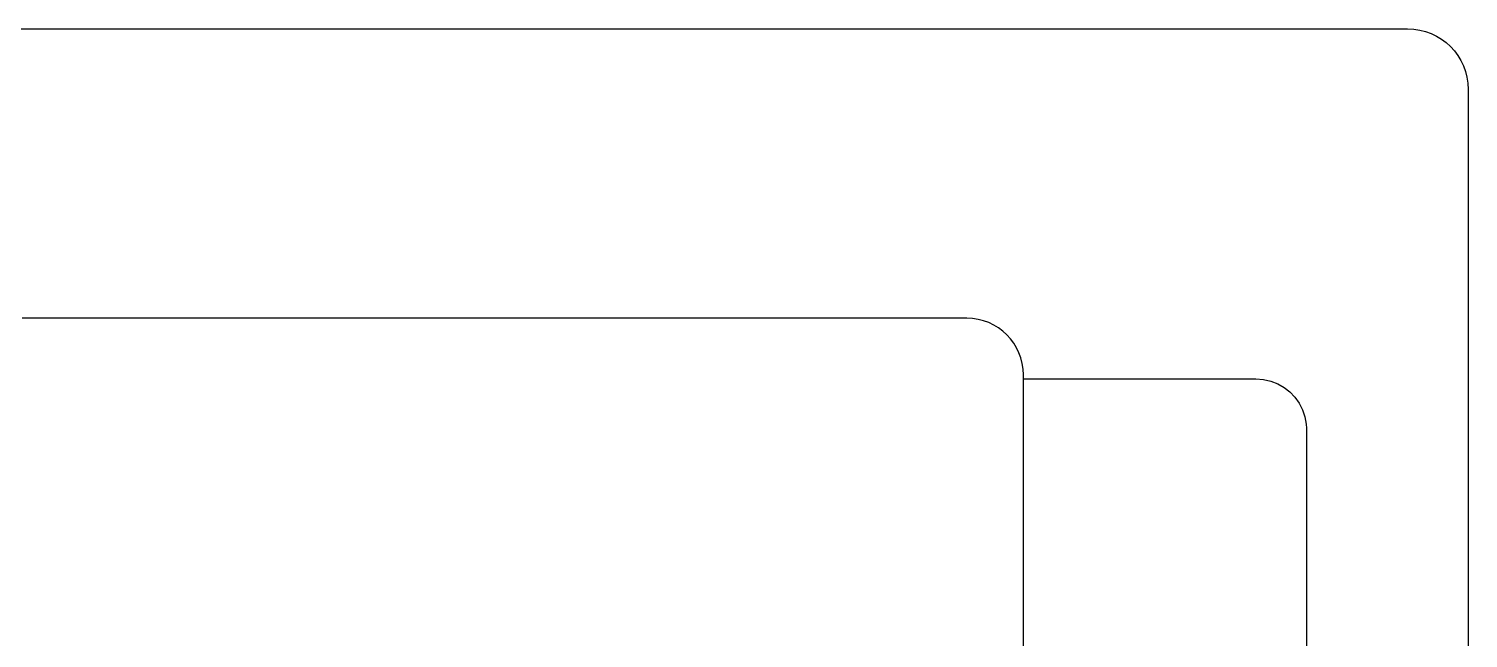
# Model space of a CAD drawing. Extents: x 1 to 47.7, y 0.2 to 35.
# Drawn here: x 18.44 to 22, y 14.492 to 16 of the extents above; entities that cross this region are included whole.
import ezdxf

# ---------------------------------------------------------------- set-up
doc = ezdxf.new("R2010")
doc.units = 0
doc.header["$MEASUREMENT"] = 0
doc.layers.add('3_1__HORIZONTAL_RACK_MOUNT', color=7, linetype='CONTINUOUS')
doc.layers.add('3_2__HORIZONTAL_PANEL_MOUN', color=7, linetype='CONTINUOUS')

msp = doc.modelspace()

# ---------------------------------------------------------------- linework, layer by layer
at = {"layer": '3_1__HORIZONTAL_RACK_MOUNT'}
for points in [[(20.9, 14.4777), (20.9, 14.5262), (20.9, 14.5732), (20.9, 14.6186), (20.9, 14.6625), (20.9, 14.7046), (20.9, 14.7451), (20.9, 14.7839), (20.9, 14.8209), (20.9, 14.8561), (20.9, 14.8895), (20.9, 14.921), (20.9, 14.9506), (20.9, 14.9782), (20.9, 15.0039), (20.9, 15.0275), (20.9, 15.049), (20.9, 15.0685), (20.9, 15.0858), (20.9, 15.0936), (20.9, 15.1009), (20.9, 15.1076), (20.9, 15.1138), (20.9, 15.1194), (20.9, 15.1244), (20.9, 15.1289), (20.9, 15.1328), (20.9, 15.136), (20.9, 15.1388), (20.9, 15.1409), (20.9, 15.1424), (20.9, 15.1433), (20.9, 15.1436), (20.8993, 15.1579), (20.8972, 15.1718), (20.8937, 15.1852), (20.889, 15.1981), (20.8831, 15.2103), (20.8761, 15.2219), (20.868, 15.2326), (20.859, 15.2426), (20.849, 15.2516), (20.8383, 15.2597), (20.8267, 15.2667), (20.8145, 15.2726), (20.8016, 15.2773), (20.7882, 15.2807), (20.7743, 15.2829), (20.76, 15.2836), (20.7592, 15.2836), (20.7568, 15.2836), (20.7529, 15.2836), (20.7474, 15.2836), (20.7404, 15.2836), (20.7319, 15.2836), (20.7218, 15.2836), (20.7103, 15.2836), (20.6972, 15.2836), (20.6827, 15.2836), (20.6668, 15.2836), (20.6494, 15.2836), (20.6305, 15.2836), (20.6102, 15.2836), (20.5885, 15.2836), (20.5654, 15.2836), (20.541, 15.2836), (20.5151, 15.2836), (20.4879, 15.2836), (20.4593, 15.2836), (20.4294, 15.2836), (20.3982, 15.2836), (20.3657, 15.2836), (20.3318, 15.2836), (20.2967, 15.2836), (20.2603, 15.2836), (20.2226, 15.2836), (20.1837, 15.2836), (20.1435, 15.2836), (20.1021, 15.2836), (20.0595, 15.2836), (20.0157, 15.2836), (19.9707, 15.2836), (19.9246, 15.2836), (19.8772, 15.2836), (19.8288, 15.2836), (19.7791, 15.2836), (19.7284, 15.2836), (19.6765, 15.2836), (19.6235, 15.2836), (19.5695, 15.2836), (19.5144, 15.2836), (19.4581, 15.2836), (19.4009, 15.2836), (19.3426, 15.2836), (19.2833, 15.2836), (19.2229, 15.2836), (19.1616, 15.2836), (19.0993, 15.2836), (19.0359, 15.2836), (18.9717, 15.2836), (18.9064, 15.2836), (18.8402, 15.2836), (18.7731, 15.2836), (18.7051, 15.2836), (18.6362, 15.2836), (18.5664, 15.2836), (18.4957, 15.2836), (18.4241, 15.2836)], [(20.9, 14.4696), (20.9, 14.5416), (20.9, 14.6102), (20.9, 14.6751), (20.9, 14.7363), (20.9, 14.7936), (20.9, 14.847), (20.9, 14.8962), (20.9, 14.9411), (20.9, 14.9817), (20.9, 15.0178), (20.9, 15.0492), (20.9, 15.0759), (20.9, 15.0977), (20.9, 15.1144), (20.9, 15.126), (20.9, 15.1324), (20.9001, 15.1336), (20.9004, 15.1336), (20.9026, 15.1336), (20.9065, 15.1336), (20.912, 15.1336), (20.9192, 15.1336), (20.9378, 15.1336), (20.9616, 15.1336), (20.9899, 15.1336), (21.022, 15.1336), (21.0571, 15.1336), (21.0947, 15.1336), (21.1339, 15.1336), (21.2144, 15.1336), (21.2931, 15.1336), (21.3299, 15.1336), (21.3642, 15.1336), (21.3951, 15.1336), (21.422, 15.1336), (21.4441, 15.1336), (21.4532, 15.1336), (21.4608, 15.1336), (21.4669, 15.1336), (21.4713, 15.1336), (21.4741, 15.1336), (21.475, 15.1336), (21.4941, 15.1321), (21.5122, 15.1279), (21.5292, 15.1212), (21.5449, 15.1122), (21.5591, 15.1011), (21.5715, 15.0881), (21.5819, 15.0734), (21.5902, 15.0572), (21.5961, 15.0398), (21.5994, 15.0213), (21.6, 15.0118), (21.6, 15.0074), (21.6, 15.0013), (21.6, 14.9901), (21.6, 14.974), (21.6, 14.9531), (21.6, 14.9274), (21.6, 14.8971), (21.6, 14.8624), (21.6, 14.8234), (21.6, 14.7801), (21.6, 14.7327), (21.6, 14.6814), (21.6, 14.6262), (21.6, 14.5673), (21.6, 14.5048), (21.6, 14.4388)]]:
    msp.add_lwpolyline(points, dxfattribs=at)
at = {"layer": '3_2__HORIZONTAL_PANEL_MOUN'}
msp.add_lwpolyline([(18.3638, 16), (18.4534, 16), (18.5421, 16), (18.63, 16), (18.717, 16), (18.8031, 16), (18.8884, 16), (18.9727, 16), (19.0561, 16), (19.1386, 16), (19.2201, 16), (19.3007, 16), (19.3803, 16), (19.4589, 16), (19.5365, 16), (19.6131, 16), (19.6887, 16), (19.7632, 16), (19.8366, 16), (19.909, 16), (19.9803, 16), (20.0504, 16), (20.1195, 16), (20.1874, 16), (20.2542, 16), (20.3199, 16), (20.3843, 16), (20.4476, 16), (20.5097, 16), (20.5706, 16), (20.6302, 16), (20.6886, 16), (20.7457, 16), (20.8016, 16), (20.8562, 16), (20.9095, 16), (20.9615, 16), (21.0121, 16), (21.0614, 16), (21.1094, 16), (21.156, 16), (21.2012, 16), (21.245, 16), (21.2874, 16), (21.3284, 16), (21.368, 16), (21.4061, 16), (21.4427, 16), (21.4779, 16), (21.5115, 16), (21.5437, 16), (21.5743, 16), (21.6035, 16), (21.631, 16), (21.657, 16), (21.6814, 16), (21.7043, 16), (21.7255, 16), (21.7451, 16), (21.7631, 16), (21.7794, 16), (21.7941, 16), (21.8071, 16), (21.8184, 16), (21.828, 16), (21.8359, 16), (21.842, 16), (21.8465, 16), (21.8491, 16), (21.85, 16), (21.8653, 15.9992), (21.8802, 15.9969), (21.8946, 15.9932), (21.9084, 15.9882), (21.9215, 15.9819), (21.9339, 15.9744), (21.9454, 15.9657), (21.9561, 15.9561), (21.9657, 15.9454), (21.9744, 15.9339), (21.9819, 15.9215), (21.9882, 15.9084), (21.9933, 15.8946), (21.997, 15.8802), (21.9992, 15.8653), (22, 15.85), (22, 15.8496), (22, 15.8485), (22, 15.8467), (22, 15.8441), (22, 15.8408), (22, 15.8369), (22, 15.8322), (22, 15.8268), (22, 15.8207), (22, 15.8139), (22, 15.8064), (22, 15.7983), (22, 15.7895), (22, 15.78), (22, 15.7698), (22, 15.759), (22, 15.7476), (22, 15.7355), (22, 15.7228), (22, 15.7094), (22, 15.6954), (22, 15.6808), (22, 15.6656), (22, 15.6498), (22, 15.6333), (22, 15.6163), (22, 15.5987), (22, 15.5805), (22, 15.5617), (22, 15.5424), (22, 15.5224), (22, 15.5019), (22, 15.4809), (22, 15.4593), (22, 15.4372), (22, 15.4145), (22, 15.3913), (22, 15.3676), (22, 15.3433), (22, 15.3185), (22, 15.2933), (22, 15.2675), (22, 15.2412), (22, 15.2144), (22, 15.1871), (22, 15.1594), (22, 15.1025), (22, 15.0437), (22, 14.9832), (22, 14.9208), (22, 14.8568), (22, 14.7911), (22, 14.7237), (22, 14.6548), (22, 14.5844), (22, 14.5124), (22, 14.4391)], dxfattribs=at)

doc.saveas('drawing.dxf')
